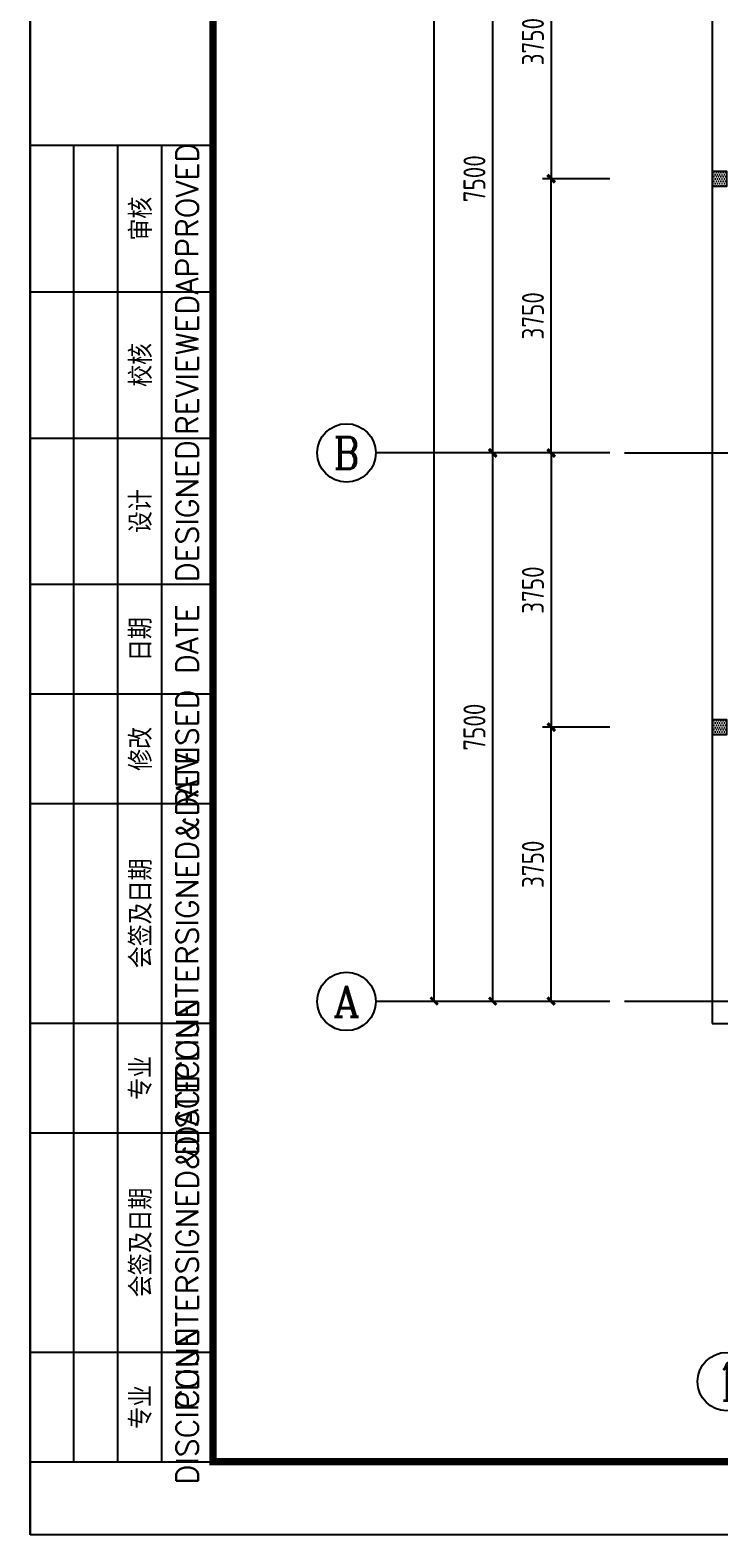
# Model space of a CAD drawing. Header units: millimetres. Extents: x 866309 to 879639, y 39442 to 44891.
# Drawn here: x 869400.5 to 869494.7, y 39448.6 to 39654.4 of the extents above; entities that cross this region are included whole.
import ezdxf
from ezdxf.enums import TextEntityAlignment as Align

# ---------------------------------------------------------------- set-up
doc = ezdxf.new("R2010")
doc.units = ezdxf.units.MM
doc.header["$LTSCALE"] = 1000
doc.header["$MEASUREMENT"] = 0
doc.linetypes.add('CENTER', pattern=[2, 1.25, -0.25, 0.25, -0.25])
doc.linetypes.add('DOTE', pattern=[2.42, 2, -0.2, 0.02, -0.2])
for name, color, linetype in [('AXIS', 3, 'Continuous'), ('AXIS_TEXT', 7, 'Continuous'), ('DIM', 7, 'Continuous'), ('DOTE', 1, 'DOTE'), ('层14', 2, 'Continuous'), ('梁', 4, 'Continuous')]:
    doc.layers.add(name, color=color, linetype=linetype)
doc.styles.add('_TCH_AXIS', font='COMPLEX', dxfattribs={"bigfont": 'GBCBIG'})
doc.styles.add('COMPLEX', font='COMPLEX')
doc.styles.add('ECEC_TK', font='txt_l.shx', dxfattribs={"bigfont": 'hztxt_l.shx'})
doc.styles.add('GBHZ', font='gbenor.shx', dxfattribs={"width": 0.9, "bigfont": 'gbcbig.shx'})
doc.dimstyles.new('Y100', dxfattribs={"dimscale": 0, "dimtxt": 3, "dimasz": 0.01, "dimexe": 1.2, "dimexo": 2, "dimgap": 1, "dimtad": 1, "dimdec": 0, "dimlfac": 100, "dimzin": 0, "dimdsep": 46, "dimtxsty": 'GBHZ', "dimblk": 'DX', "dimcen": 0.09, "dimdle": 1, "dimclrd": 7, "dimclre": 7, "dimclrt": 7, "dimadec": 0, "dimazin": 0, "dimtfac": 1, "dimtdec": 0, "dimtix": 1, "dimtmove": 2, "dimatfit": 3, "dimldrblk": 'DX', "dimfxl": 0, "dimtolj": 1, "dimtzin": 0, "dimarcsym": 0})

# ---------------------------------------------------------------- blocks, each defined once
blk = doc.blocks.new('_AXISO')
blk.add_circle((0, 0), 0.5)
at = {"layer": 'AXIS_TEXT', "style": 'COMPLEX', "width": 1.041667}
blk.add_attdef('A', text='', height=0.56, dxfattribs=at).set_placement((-0.25, -0.28), (0.25, -0.28), align=Align.FIT)
blk = doc.blocks.new('DX')
at = {"color": 0, "linetype": 'ByBlock', "const_width": 40}
blk.add_lwpolyline([(-54, -51), (46, 49)], dxfattribs=at)
blk = doc.blocks.new('*D1634')
at = {"layer": 'Defpoints', "color": 0, "transparency": 16777216}
for p in [(869463.8, 39596.59), (869479.8, 39596.59), (869479.8, 39521.59)]:
    blk.add_point(p, dxfattribs=at)
at = {"layer": 'dim', "color": 7, "lineweight": -2, "transparency": 16777216}
for p, q in [((869477.8, 39596.59), (869462.6, 39596.59)), ((869463.8, 39521.6), (869463.8, 39596.58)), ((869477.8, 39521.59), (869462.6, 39521.59))]:
    blk.add_line(p, q, dxfattribs=at)
at = {"layer": 'dim', "color": 7, "lineweight": -2, "transparency": 16777216, "xscale": 0.01, "yscale": 0.01, "zscale": 0.01}
for p, rotation in [((869463.8, 39596.59), 90), ((869463.8, 39521.59), 270)]:
    blk.add_blockref('DX', p, dxfattribs=dict(at, rotation=rotation))
at = {"layer": 'dim', "color": 7, "transparency": 16777216, "insert": (869461.3, 39559.09), "char_height": 3, "attachment_point": 5, "rotation": 90, "style": 'GBHZ'}
blk.add_mtext('\\A1;7500', dxfattribs=at)
blk = doc.blocks.new('*D1635')
at = {"layer": 'Defpoints', "color": 0, "transparency": 16777216}
for p in [(869463.8, 39671.59), (869479.8, 39671.59), (869479.8, 39596.59)]:
    blk.add_point(p, dxfattribs=at)
at = {"layer": 'dim', "color": 7, "lineweight": -2, "transparency": 16777216}
for p, q in [((869477.8, 39671.59), (869462.6, 39671.59)), ((869463.8, 39596.6), (869463.8, 39671.58)), ((869477.8, 39596.59), (869462.6, 39596.59))]:
    blk.add_line(p, q, dxfattribs=at)
at = {"layer": 'dim', "color": 7, "lineweight": -2, "transparency": 16777216, "xscale": 0.01, "yscale": 0.01, "zscale": 0.01}
for p, rotation in [((869463.8, 39671.59), 90), ((869463.8, 39596.59), 270)]:
    blk.add_blockref('DX', p, dxfattribs=dict(at, rotation=rotation))
at = {"layer": 'dim', "color": 7, "transparency": 16777216, "insert": (869461.3, 39634.09), "char_height": 3, "attachment_point": 5, "rotation": 90, "style": 'GBHZ'}
blk.add_mtext('\\A1;7500', dxfattribs=at)
blk = doc.blocks.new('*D1640')
at = {"layer": 'Defpoints', "color": 0, "transparency": 16777216}
for p in [(869455.8, 39971.59), (869479.8, 39971.59), (869479.8, 39521.59)]:
    blk.add_point(p, dxfattribs=at)
at = {"layer": 'dim', "color": 7, "lineweight": -2, "transparency": 16777216}
for p, q in [((869477.8, 39971.59), (869454.6, 39971.59)), ((869455.8, 39521.6), (869455.8, 39971.58)), ((869477.8, 39521.59), (869454.6, 39521.59))]:
    blk.add_line(p, q, dxfattribs=at)
at = {"layer": 'dim', "color": 7, "lineweight": -2, "transparency": 16777216, "xscale": 0.01, "yscale": 0.01, "zscale": 0.01}
for p, rotation in [((869455.8, 39971.59), 90), ((869455.8, 39521.59), 270)]:
    blk.add_blockref('DX', p, dxfattribs=dict(at, rotation=rotation))
at = {"layer": 'dim', "color": 7, "transparency": 16777216, "insert": (869453.3, 39746.59), "char_height": 3, "attachment_point": 5, "rotation": 90, "style": 'GBHZ'}
blk.add_mtext('\\A1;45000', dxfattribs=at)
blk = doc.blocks.new('*D4535')
at = {"layer": 'Defpoints', "color": 0, "transparency": 16777216}
for p in [(869471.8, 39559.09), (869481.8, 39559.09), (869481.8, 39521.59)]:
    blk.add_point(p, dxfattribs=at)
at = {"layer": 'dim', "color": 7, "lineweight": -2, "transparency": 16777216}
for p, q in [((869479.8, 39559.09), (869470.6, 39559.09)), ((869471.8, 39521.6), (869471.8, 39559.08)), ((869479.8, 39521.59), (869470.6, 39521.59))]:
    blk.add_line(p, q, dxfattribs=at)
at = {"layer": 'dim', "color": 7, "lineweight": -2, "transparency": 16777216, "xscale": 0.01, "yscale": 0.01, "zscale": 0.01}
for p, rotation in [((869471.8, 39559.09), 90), ((869471.8, 39521.59), 270)]:
    blk.add_blockref('DX', p, dxfattribs=dict(at, rotation=rotation))
at = {"layer": 'dim', "color": 7, "transparency": 16777216, "insert": (869469.3, 39540.34), "char_height": 3, "attachment_point": 5, "rotation": 90, "style": 'GBHZ'}
blk.add_mtext('\\A1;3750', dxfattribs=at)
blk = doc.blocks.new('*D4536')
at = {"layer": 'Defpoints', "color": 0, "transparency": 16777216}
for p in [(869481.8, 39596.59), (869471.8, 39559.09), (869481.8, 39559.09)]:
    blk.add_point(p, dxfattribs=at)
at = {"layer": 'dim', "color": 7, "lineweight": -2, "transparency": 16777216}
for p, q in [((869479.8, 39596.59), (869470.6, 39596.59)), ((869471.8, 39596.58), (869471.8, 39559.1)), ((869479.8, 39559.09), (869470.6, 39559.09))]:
    blk.add_line(p, q, dxfattribs=at)
at = {"layer": 'dim', "color": 7, "lineweight": -2, "transparency": 16777216, "xscale": 0.01, "yscale": 0.01, "zscale": 0.01}
for p, rotation in [((869471.8, 39596.59), 90), ((869471.8, 39559.09), 270)]:
    blk.add_blockref('DX', p, dxfattribs=dict(at, rotation=rotation))
at = {"layer": 'dim', "color": 7, "transparency": 16777216, "insert": (869469.3, 39577.84), "char_height": 3, "attachment_point": 5, "rotation": 90, "style": 'GBHZ'}
blk.add_mtext('\\A1;3750', dxfattribs=at)
blk = doc.blocks.new('*D4537')
at = {"layer": 'Defpoints', "color": 0, "transparency": 16777216}
for p in [(869471.8, 39634.09), (869481.8, 39634.09), (869481.8, 39596.59)]:
    blk.add_point(p, dxfattribs=at)
at = {"layer": 'dim', "color": 7, "lineweight": -2, "transparency": 16777216}
for p, q in [((869479.8, 39634.09), (869470.6, 39634.09)), ((869471.8, 39596.6), (869471.8, 39634.08)), ((869479.8, 39596.59), (869470.6, 39596.59))]:
    blk.add_line(p, q, dxfattribs=at)
at = {"layer": 'dim', "color": 7, "lineweight": -2, "transparency": 16777216, "xscale": 0.01, "yscale": 0.01, "zscale": 0.01}
for p, rotation in [((869471.8, 39634.09), 90), ((869471.8, 39596.59), 270)]:
    blk.add_blockref('DX', p, dxfattribs=dict(at, rotation=rotation))
at = {"layer": 'dim', "color": 7, "transparency": 16777216, "insert": (869469.3, 39615.34), "char_height": 3, "attachment_point": 5, "rotation": 90, "style": 'GBHZ'}
blk.add_mtext('\\A1;3750', dxfattribs=at)
blk = doc.blocks.new('*D4538')
at = {"layer": 'Defpoints', "color": 0, "transparency": 16777216}
for p in [(869481.8, 39671.59), (869471.8, 39634.09), (869481.8, 39634.09)]:
    blk.add_point(p, dxfattribs=at)
at = {"layer": 'dim', "color": 7, "lineweight": -2, "transparency": 16777216}
for p, q in [((869479.8, 39671.59), (869470.6, 39671.59)), ((869471.8, 39671.58), (869471.8, 39634.1)), ((869479.8, 39634.09), (869470.6, 39634.09))]:
    blk.add_line(p, q, dxfattribs=at)
at = {"layer": 'dim', "color": 7, "lineweight": -2, "transparency": 16777216, "xscale": 0.01, "yscale": 0.01, "zscale": 0.01}
for p, rotation in [((869471.8, 39671.59), 90), ((869471.8, 39634.09), 270)]:
    blk.add_blockref('DX', p, dxfattribs=dict(at, rotation=rotation))
at = {"layer": 'dim', "color": 7, "transparency": 16777216, "insert": (869469.3, 39652.84), "char_height": 3, "attachment_point": 5, "rotation": 90, "style": 'GBHZ'}
blk.add_mtext('\\A1;3750', dxfattribs=at)

msp = doc.modelspace()

# ---------------------------------------------------------------- hatches: boundary and pattern name
at = {"layer": '层14'}
h = msp.add_hatch(dxfattribs=at)
h.set_pattern_fill('DOTS', color=256, scale=5)
h.paths.add_polyline_path([(869493.804, 39633.086), (869495.804, 39633.086), (869495.804, 39635.086), (869493.804, 39635.086)])
h = msp.add_hatch(dxfattribs=at)
h.set_pattern_fill('DOTS', color=256, scale=5)
h.paths.add_polyline_path([(869493.804, 39558.086), (869495.804, 39558.086), (869495.804, 39560.086), (869493.804, 39560.086)])

# ---------------------------------------------------------------- linework, layer by layer
for p, q in [((869400.527, 39448.627), (869400.527, 40042.627)), ((869400.527, 40042.627), (869400.527, 39448.627)), ((869406.527, 39458.627), (869406.527, 39638.627)), ((869412.527, 39458.627), (869412.527, 39638.627)), ((869418.527, 39458.627), (869418.527, 39638.627)), ((869400.527, 39618.627), (869425.527, 39618.627)), ((869400.527, 39598.627), (869425.527, 39598.627)), ((869400.527, 39578.627), (869425.527, 39578.627)), ((869400.527, 39563.627), (869425.527, 39563.627)), ((869400.527, 39548.627), (869425.527, 39548.627)), ((869400.527, 39518.627), (869425.527, 39518.627)), ((869400.527, 39503.627), (869425.527, 39503.627)), ((869400.527, 39473.627), (869425.527, 39473.627)), ((870241.527, 39448.627), (869400.527, 39448.627))]:
    msp.add_line(p, q)
at = {"color": 0, "const_width": 1}
msp.add_lwpolyline([(870231.527, 39458.627), (869425.527, 39458.627), (869425.527, 40032.627), (870231.527, 40032.627)], close=True, dxfattribs=at)
msp.add_lwpolyline([(869400.527, 39638.627), (869400.527, 39458.627), (869425.527, 39458.627), (869425.527, 39638.627)], close=True)
at = {"layer": 'AXIS', "color": 0}
for p, q in [((869479.804, 39596.586), (869447.804, 39596.586)), ((869479.804, 39521.586), (869447.804, 39521.586))]:
    msp.add_line(p, q, dxfattribs=at)
at = {"layer": 'DOTE', "linetype": 'CENTER', "ltscale": 0.02}
for p, q in [((869481.804, 39596.586), (869981.804, 39596.586)), ((869981.804, 39521.586), (869481.804, 39521.586))]:
    msp.add_line(p, q, dxfattribs=at)
at = {"layer": '层14'}
for points in [[(869493.804, 39633.086), (869495.804, 39633.086), (869495.804, 39635.086), (869493.804, 39635.086)], [(869493.804, 39558.086), (869495.804, 39558.086), (869495.804, 39560.086), (869493.804, 39560.086)]]:
    msp.add_lwpolyline(points, close=True, dxfattribs=at)
at = {"layer": '梁'}
for p, q in [((869493.804, 39974.586), (869493.804, 39518.586)), ((869493.804, 39518.586), (869522.804, 39518.586))]:
    msp.add_line(p, q, dxfattribs=at)

# ---------------------------------------------------------------- block references
at = {"layer": 'AXIS', "color": 0}
ref = msp.add_blockref('_AXISO', (869443.804, 39596.586), dxfattribs=dict(at, xscale=8, yscale=8, zscale=8))
ref.add_attrib('A', 'B', dxfattribs={"layer": 'AXIS_TEXT', "color": 0, "height": 4.353, "style": '_TCH_AXIS'}).set_placement((869442.042, 39594.41), (869445.566, 39594.41), align=Align.FIT)
ref = msp.add_blockref('_AXISO', (869443.804, 39521.586), dxfattribs=dict(at, xscale=8, yscale=8, zscale=8))
ref.add_attrib('A', 'A', dxfattribs={"layer": 'AXIS_TEXT', "color": 0, "height": 4.252, "style": '_TCH_AXIS'}).set_placement((869441.982, 39519.46), (869445.626, 39519.46), align=Align.FIT)
ref = msp.add_blockref('_AXISO', (869495.804, 39469.586), dxfattribs=dict(at, xscale=8, yscale=8, zscale=8))
ref.add_attrib('A', '1', dxfattribs={"layer": 'AXIS_TEXT', "color": 0, "height": 5.147, "style": '_TCH_AXIS'}).set_placement((869494.701, 39467.012), (869496.907, 39467.012), align=Align.FIT)

# ---------------------------------------------------------------- texts
at = {"style": 'ECEC_TK'}
for s, p in [('APPROVED', (869422.027, 39628.627)), ('审核', (869415.527, 39628.627)), ('REVIEWED', (869422.027, 39608.627)), ('校核', (869415.527, 39608.627)), ('DESIGNED', (869422.027, 39588.627)), ('设计', (869415.527, 39588.627)), ('DATE', (869422.027, 39571.127)), ('日期', (869415.527, 39571.127)), ('REVISED', (869422.027, 39556.127)), ('修改', (869415.527, 39556.127)), ('COUNTERSIGNED&DATE', (869422.027, 39533.627)), ('会签及日期', (869415.527, 39533.627)), ('DISCIPLINE', (869422.027, 39511.127)), ('专业', (869415.527, 39511.127)), ('COUNTERSIGNED&DATE', (869422.027, 39488.627)), ('会签及日期', (869415.527, 39488.627)), ('DISCIPLINE', (869422.027, 39466.127)), ('专业', (869415.527, 39466.127))]:
    msp.add_text(s, height=3, rotation=90, dxfattribs=at).set_placement(p, align=Align.MIDDLE)

# ---------------------------------------------------------------- dimensions: what is measured, and where the dimension line sits
at = {"layer": 'dim'}
for base, p1, p2, angle, picture, middle in [((869455.804, 39971.586), (869479.804, 39521.586), (869479.804, 39971.586), 90, '*D1640', (869453.304, 39746.586)), ((869463.804, 39671.586), (869479.804, 39596.586), (869479.804, 39671.586), 90, '*D1635', (869461.304, 39634.086)), ((869471.804, 39634.086), (869481.804, 39671.586), (869481.804, 39634.086), 270, '*D4538', (869469.304, 39652.836)), ((869471.804, 39634.086), (869481.804, 39596.586), (869481.804, 39634.086), 90, '*D4537', (869469.304, 39615.336)), ((869463.804, 39596.586), (869479.804, 39521.586), (869479.804, 39596.586), 90, '*D1634', (869461.304, 39559.086)), ((869471.804, 39559.086), (869481.804, 39596.586), (869481.804, 39559.086), 270, '*D4536', (869469.304, 39577.836)), ((869471.804, 39559.086), (869481.804, 39521.586), (869481.804, 39559.086), 90, '*D4535', (869469.304, 39540.336))]:
    dim = msp.add_linear_dim(base=base, p1=p1, p2=p2, angle=angle, dimstyle='Y100', override={"dimscale": 1}, dxfattribs=at)
    dim.commit()
    dim.dimension.update_dxf_attribs({"geometry": picture, "text_midpoint": middle})

doc.saveas('drawing.dxf')
